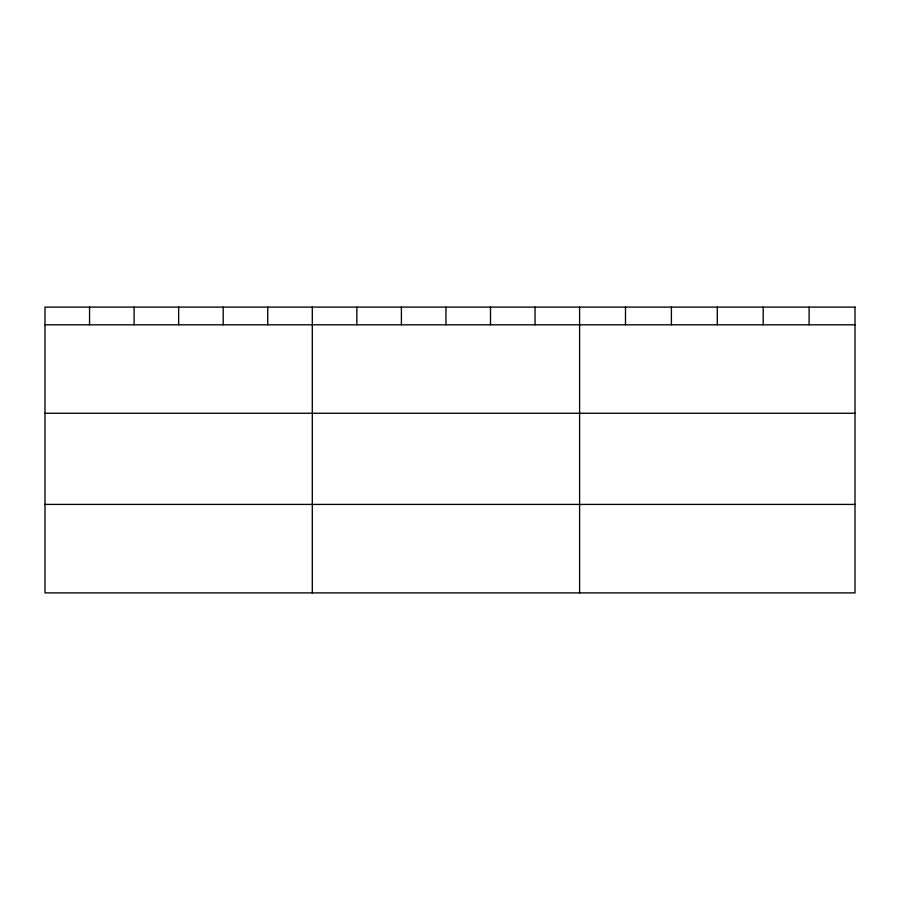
<?xml version="1.0" encoding="UTF-8"?>
<svg xmlns="http://www.w3.org/2000/svg" width="900" height="900" viewBox="0 0 900 900"><rect width="100%" height="100%" fill="white"/><g stroke="black" fill="none" stroke-linecap="round" stroke-linejoin="round"><path stroke-width="1.35" d="M45 324.799L855 324.799M45 413.269L855 413.269M45 504.416L855 504.416M809.1 307.103L809.1 324.799M763.2 307.103L763.2 324.799M717.3 307.103L717.3 324.799M671.4 307.103L671.4 324.799M625.5 307.103L625.5 324.799M579.6 307.103L579.6 592.898M535.05 307.103L535.05 324.799M490.5 307.103L490.5 324.799M445.95 307.103L445.95 324.799M401.4 307.103L401.4 324.799M356.85 307.103L356.85 324.799M312.3 307.103L312.3 592.898M267.75 307.103L267.75 324.799M223.2 307.103L223.2 324.799M178.65 307.103L178.65 324.799M134.1 307.103L134.1 324.799M89.55 307.103L89.55 324.799M855 307.103L45 307.103L45 592.898L855 592.898L855 307.103"/></g></svg>
